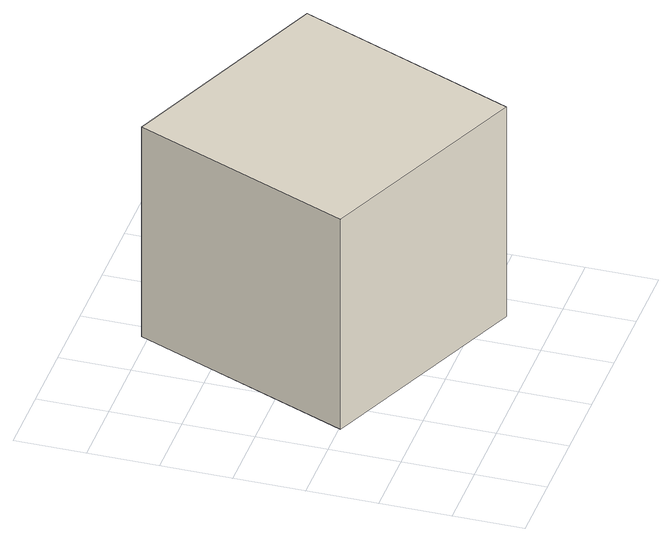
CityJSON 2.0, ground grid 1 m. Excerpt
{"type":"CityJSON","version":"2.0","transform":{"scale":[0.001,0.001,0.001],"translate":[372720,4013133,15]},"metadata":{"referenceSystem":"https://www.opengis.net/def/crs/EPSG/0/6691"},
"CityObjects":{
"building1":{"type":"Building","attributes":{"枝番":1,"利根川水系渡良瀬川洪水浸水想定区域（計画規模）.規模":"L1","利根川水系渡良瀬川洪水浸水想定区域（計画規模）.浸水ランク":"2","利根川水系渡良瀬川洪水浸水想定区域（計画規模）.浸水深":2.24,"利根川水系渡良瀬川洪水浸水想定区域（計画規模）.継続時間":30.6,"利根川水系渡良瀬川洪水浸水想定区域（想定最大規模）.規模":"L2","利根川水系渡良瀬川洪水浸水想定区域（想定最大規模）.浸水ランク":"3","利根川水系渡良瀬川洪水浸水想定区域（想定最大規模）.浸水深":3.07,"利根川水系渡良瀬川洪水浸水想定区域（想定最大規模）.継続時間":234.6,"利根川水系矢場川洪水浸水想定区域（想定最大規模）.規模":"L2","利根川水系矢場川洪水浸水想定区域（想定最大規模）.浸水ランク":"2","利根川水系矢場川洪水浸水想定区域（想定最大規模）.浸水深":1.39,"利根川水系矢場川洪水浸水想定区域（想定最大規模）.継続時間":13.8,"利根川水系多々良川洪水浸水想定区域（想定最大規模）.規模":"L2","利根川水系多々良川洪水浸水想定区域（想定最大規模）.浸水ランク":"2","利根川水系多々良川洪水浸水想定区域（想定最大規模）.浸水深":0.87,"利根川水系多々良川洪水浸水想定区域（想定最大規模）.継続時間":5.9,"利根川水系利根川洪水浸水想定区域（計画規模）.規模":"L1","利根川水系利根川洪水浸水想定区域（計画規模）.浸水ランク":"3","利根川水系利根川洪水浸水想定区域（計画規模）.浸水深":3.9,"利根川水系利根川洪水浸水想定区域（想定最大規模）.規模":"L2","利根川水系利根川洪水浸水想定区域（想定最大規模）.浸水ランク":"4","利根川水系利根川洪水浸水想定区域（想定最大規模）.浸水深":6.13,"usage":"452","measuredHeight":3.5,"BuildingDetails.prefecture":"10","BuildingDetails.city":"10207","BuildingDetails.surveyYear":2016},"geometry":[{"type":"Solid","lod":"1","boundaries":[[[[0,1,2,3]],[[2,4,5,3]],[[1,6,4,2]],[[0,7,6,1]],[[3,5,7,0]],[[4,6,7,5]]]]}]}
},
"vertices":[
[503,1985,270],[1791,5099,270],[4935,3791,270],[3627,667,270],[4935,3791,3600],[3627,667,3600],[1791,5099,3600],[503,1985,3600]
]}
